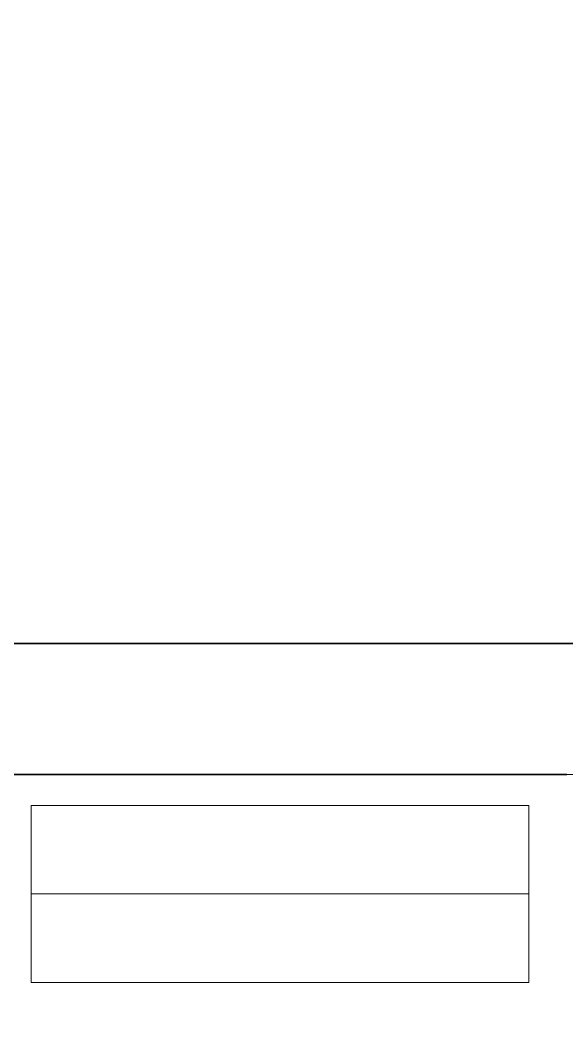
# Model space of a CAD drawing. Header units: metres. Extents: x 8 to 325, y -31 to 15.
# Drawn here: x 122.572 to 123.406, y -13.7 to -12.158 of the extents above; entities that cross this region are included whole.
import ezdxf

# ---------------------------------------------------------------- set-up
doc = ezdxf.new("R2010")
doc.units = ezdxf.units.M
for name, color, linetype, lineweight in [('A-ALAN', 7, 'Continuous', 9), ('A-DUVR', 7, 'Continuous', 9), ('M-EKIP', 7, 'Continuous', 9)]:
    doc.layers.add(name, color=color, linetype=linetype, lineweight=lineweight)

# ---------------------------------------------------------------- blocks, each defined once
blk = doc.blocks.new('SY-M-FC_01_FIRECABINET_Storage - Fire Storage Cabinet-6455167-_1_13_4_13_ PERON KATI _FFL_')
at = {"layer": 'M-EKIP', "color": 8, "lineweight": 5, "true_color": 0x808080}
for p, q in [((-0.38, 0.0004), (-0.38, 0.135)), ((0.38, 0.135), (-0.38, 0.135)), ((0.38, 0.135), (0.38, 0.0004)), ((-0.38, -0.135), (-0.38, 0.0004)), ((-0.38, 0.0004), (0.38, 0.0004)), ((0.38, 0.0004), (0.38, -0.135)), ((-0.38, -0.135), (0.38, -0.135))]:
    blk.add_line(p, q, dxfattribs=at)
blk = doc.blocks.new('IC-TKN-M7-S23-000-10-A1-32-K-T-6E-200_rvt-1-_1_13_4_13_ PERON KATI _FFL_')
at = {"layer": 'M-EKIP', "color": 8, "lineweight": 5, "true_color": 0x808080}
blk.add_blockref('SY-M-FC_01_FIRECABINET_Storage - Fire Storage Cabinet-6455167-_1_13_4_13_ PERON KATI _FFL_', (-181.826, -13.4926), dxfattribs=at)

msp = doc.modelspace()

# ---------------------------------------------------------------- linework, layer by layer
at = {"layer": 'A-ALAN', "color": 8, "true_color": 0x808080, "flags": 128}
for points in [[(124.5947, -12.15), (124.5947, -9.85), (119.5947, -9.85), (119.5947, -12.15), (119.5947, -13.11), (124.5947, -13.11)], [(124.5947, -15.205), (124.5947, -13.31), (119.5947, -13.31), (119.5947, -14.2418), (119.5947, -15.41), (124.5947, -15.41)]]:
    msp.add_lwpolyline(points, close=True, dxfattribs=at)
at = {"layer": 'A-DUVR', "lineweight": 35}
for p, q in [((123.4447, -13.11), (119.5947, -13.11)), ((119.5947, -13.31), (123.4065, -13.31))]:
    msp.add_line(p, q, dxfattribs=at)

# ---------------------------------------------------------------- block references
at = {"lineweight": 5}
msp.add_blockref('IC-TKN-M7-S23-000-10-A1-32-K-T-6E-200_rvt-1-_1_13_4_13_ PERON KATI _FFL_', (304.7947, 0), dxfattribs=at)

doc.saveas('drawing.dxf')
